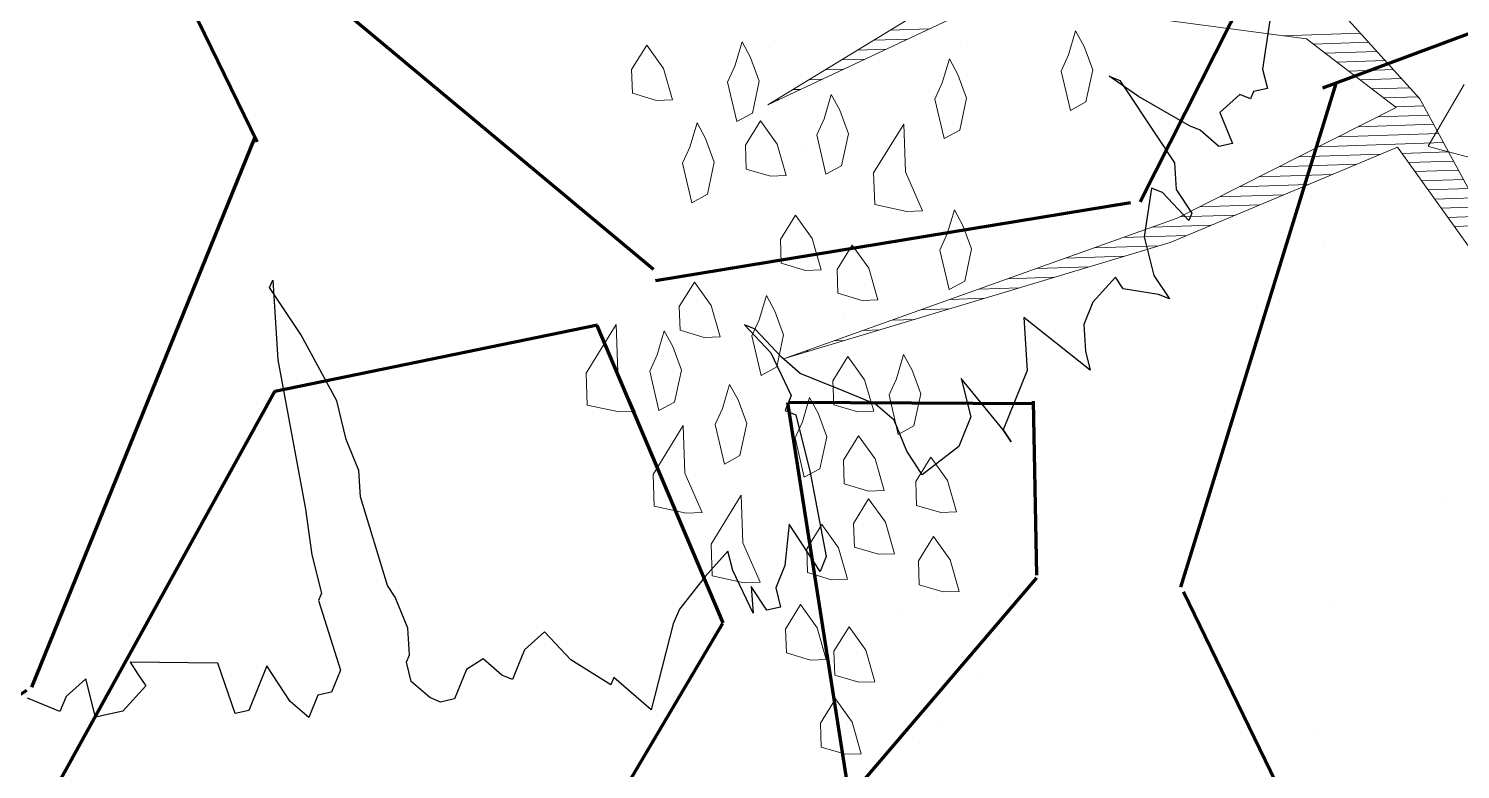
# Model space of a CAD drawing. Header units: millimetres. Extents: x 111 to 1506, y 14 to 566.
# Drawn here: x 218.867 to 219.933, y 113.972 to 114.524 of the extents above; entities that cross this region are included whole.
import ezdxf

# ---------------------------------------------------------------- set-up
doc = ezdxf.new("R2010")
doc.units = ezdxf.units.MM
doc.layers.add('ARBOLES', color=78, linetype='Continuous', lineweight=5)
doc.layers.add('GRASS', color=56, linetype='Continuous', lineweight=0)
doc.layers.add('fer', color=8, linetype='Continuous')

# ---------------------------------------------------------------- blocks, each defined once
blk = doc.blocks.new('*X16')
at = {"color": 0}
for p, q in [((16.53545547704833, 16.78), (16.57224372078059, 16.78)), ((16.55314745403402, 16.79), (16.59557661796462, 16.79)), ((16.51776350006263, 16.77), (16.54891082359655, 16.77)), ((16.97318789409835, 16.77), (17.05628360918451, 16.77)), ((16.48237954609125, 16.75), (16.50224502922849, 16.75)), ((16.50007152307694, 16.76), (16.52557792641252, 16.76)), ((17.00543915516986, 16.76), (17.06474498948201, 16.76)), ((17.01766114893293, 16.75), (17.07320636977952, 16.75)), ((16.44699559211986, 16.73), (16.45557923486042, 16.73)), ((16.46468756910556, 16.74), (16.47891213204445, 16.74)), ((17.02988314269599, 16.74), (17.08166775007702, 16.74)), ((17.04210513645906, 16.73), (17.09012913037453, 16.73)), ((16.42930361513416, 16.72), (16.43224633767638, 16.72)), ((17.05432713022213, 16.72), (17.09859051067204, 16.72)), ((17.06654912398519, 16.71), (17.10705189096955, 16.71)), ((17.07877111774826, 16.7), (17.11551327126705, 16.7)), ((17.09099311151132, 16.69), (17.12128332312038, 16.69)), ((17.05037806006234, 16.67), (17.13128313619925, 16.67)), ((17.07191611900144, 16.68), (17.12628322965982, 16.68)), ((17.02884000112323, 16.66), (17.13628304273869, 16.66)), ((16.98576388324501, 16.64), (17.07408736893483, 16.64)), ((17.00730194218412, 16.65), (17.14128294927813, 16.65)), ((17.09638439757046, 16.64), (17.14628285581756, 16.64)), ((16.9642258243059, 16.63), (17.04772422536325, 16.63)), ((17.10305093962304, 16.63), (17.151282762357, 16.63)), ((16.92114970642769, 16.61), (16.99499793822011, 16.61)), ((16.9426877653668, 16.62), (17.02136108179169, 16.62)), ((17.10971748167562, 16.62), (17.15628266889643, 16.62)), ((17.1163840237282, 16.61), (17.16128257543587, 16.61)), ((16.89961164748859, 16.6), (16.96863479464855, 16.6)), ((17.12305056578078, 16.6), (17.1662824819753, 16.6)), ((16.85653552961037, 16.58), (16.91590850750541, 16.58)), ((16.87807358854948, 16.59), (16.94227165107697, 16.59)), ((17.12971710783336, 16.59), (17.17128238851474, 16.59)), ((17.13638364988594, 16.58), (17.17628229505417, 16.58)), ((16.82653116067887, 16.57), (16.88954536393383, 16.57)), ((17.14305019193853, 16.57), (17.18128220159361, 16.57)), ((16.76403232893593, 16.55), (16.83318751047924, 16.55)), ((16.79528174480739, 16.56), (16.86318222036226, 16.56)), ((17.14971673399111, 16.56), (17.19705354405891, 16.56)), ((16.73278291306445, 16.54), (16.7954959073358, 16.54)), ((16.67028408132151, 16.52), (16.72011270104892, 16.52)), ((16.70153349719299, 16.53), (16.75780430419236, 16.53)), ((16.60778524957856, 16.5), (16.64472949476205, 16.5)), ((16.63903466545004, 16.51), (16.68242109790549, 16.51)), ((16.57653583370709, 16.49), (16.60703789161862, 16.49)), ((16.51403700196414, 16.47), (16.53165468533173, 16.47)), ((16.54528641783562, 16.48), (16.56934628847517, 16.48)), ((16.48278758609267, 16.46), (16.4939630821883, 16.46)), ((16.45153817022119, 16.45), (16.45627147904485, 16.45))]:
    blk.add_line(p, q, dxfattribs=at)
blk = doc.blocks.new('E1E')
at = {"layer": 'ARBOLES', "ltscale": 0.2}
for p, q in [((96.4334025272398, 59.07612982412802), (96.4334025272398, 59.07612982412802)), ((96.42475684482514, 59.05423916608656), (96.42475684482514, 59.05423916608656)), ((96.40424928200872, 59.00053544837105), (96.40424928200872, 59.00053544837105)), ((96.49156451101696, 58.97423104196257), (96.49156451101696, 58.97423104196257)), ((96.10891797842731, 58.93421537604686), (96.10891797842731, 58.93421537604686)), ((96.13945979440601, 58.81968787144391), (96.13945979440601, 58.81968787144391)), ((96.6386149621664, 58.7496366377981), (96.6386149621664, 58.7496366377981)), ((96.0816201632743, 58.6988124865815), (96.0816201632743, 58.6988124865815)), ((96.7277282822967, 58.62182543325621), (96.7277282822967, 58.62182543325621)), ((96.78966623359914, 58.54178970831882), (96.78966623359914, 58.54178970831882)), ((96.26571117668692, 58.52697941621528), (96.26571117668692, 58.52697941621528)), ((96.40324373348395, 58.47991098517507), (96.40324373348395, 58.47991098517507)), ((96.62889396902955, 58.47879000403968), (96.62889396902955, 58.47879000403968)), ((96.2113654874735, 58.4099156305238), (96.14412775275177, 58.40146243734311)), ((96.20252986078678, 58.34659609944917), (96.21172268730965, 58.40972081411546))]:
    blk.add_line(p, q, dxfattribs=at)
blk.add_lwpolyline([(96.13617329898493, 58.45415334667818), (96.23454369762548, 58.37325742798514), (96.34373736296122, 58.3205620668338), (96.65089543447088, 58.41836750189479), (96.82522823937035, 58.25439134121204), (96.67330342685267, 58.42055182519135), (96.80698992215157, 58.48787455675749), (96.66171870116585, 58.4465680594365), (96.77365889337779, 58.59773174830995), (96.6263028348107, 58.43859148156814), (96.47452767683836, 58.39438885696114), (96.34876826681278, 58.3617707414981), (96.25115932716395, 58.38844986840427), (96.39561920430927, 58.55409419370748), (96.67447715089683, 58.80296549498523), (96.39343459703099, 58.57650249667726), (96.2366784200555, 58.42097016121072), (96.12819632886308, 58.48956976677065)], dxfattribs=at)
for points in [[(96.49064445789195, 59.11079165933408), (96.51305245027372, 59.11297598263064), (96.52174099453879, 59.09346380694687), (96.51742166483045, 59.06815937669107), (96.49572524659212, 59.08187929780301), (96.47763658391857, 59.10499940476227)], [(96.50370221671385, 59.04646287771065), (96.52611020909552, 59.04864720100708), (96.53479875336069, 59.02913502532333), (96.53047942365237, 59.00383059506753), (96.50878300541392, 59.01755051617945), (96.49069434274045, 59.04067062313872)], [(96.55141438289905, 59.04432746574246), (96.57382237528081, 59.046511789039), (96.58251091954588, 59.02699961335502), (96.57819158983767, 59.00169518309933), (96.55649517159912, 59.01541510421139), (96.53840650892569, 59.03853521117053)], [(96.6324076930095, 59.00245589841705), (96.661319622378, 59.00753634899961), (96.67290434806473, 58.98152011475446), (96.66426568864814, 58.93091125424284), (96.64688860011795, 58.96993560561059), (96.61939981903612, 58.99666364384522)], [(96.56086438615596, 58.97059849827183), (96.5832723785376, 58.97278282156825), (96.5919609228028, 58.95327064588427), (96.58764159309449, 58.92796621562858), (96.56594517485601, 58.94168613674053), (96.54785651218248, 58.96480624369978)], [(96.70400088471165, 58.96419226236701), (96.73291281408017, 58.96927271294958), (96.74449753976698, 58.94325647870441), (96.73585888035022, 58.89264761819292), (96.71848179182, 58.93167196956067), (96.69099301073828, 58.9584000077953)], [(96.46401690549891, 58.94306083339103), (96.48642489788055, 58.94524515668767), (96.4951134421456, 58.92573298100368), (96.4907941124374, 58.90042855074788), (96.46909769419895, 58.91414847185982), (96.45100903152552, 58.93726857881907)], [(96.53052930850087, 58.93370955887217), (96.5529373008825, 58.93589388216871), (96.5616258451477, 58.91638170648484), (96.55730651543938, 58.89107727622904), (96.53561009720094, 58.90479719734109), (96.5175214345274, 58.92791730430036)], [(96.70913155826011, 58.86515886464057), (96.70984313240358, 58.88106310904907), (96.68885828830824, 58.91068727456972), (96.67874659575665, 58.89839096143638), (96.6838273844567, 58.86947859990532), (96.69901986570852, 58.85286255150735), (96.71131616553856, 58.8427505616708)], [(96.79368273908715, 58.90280851935783), (96.82259466845566, 58.90788896994039), (96.83417939414248, 58.88187273569524), (96.82554073472583, 58.83126387518363), (96.80816364619561, 58.87028822655138), (96.78067486511387, 58.8970162647859)], [(96.56020269686103, 58.88457321766786), (96.58261068924291, 58.88675754096429), (96.59129923350795, 58.86724536528055), (96.58697990379964, 58.84194093502474), (96.56528348556108, 58.85566085613669), (96.54719482288776, 58.87878096309582)], [(96.63829982554981, 58.84920570890374), (96.63901139969327, 58.86510995331223), (96.61802655559809, 58.89473411883277), (96.60791486304632, 58.88243780569955), (96.6129956517464, 58.85352544416848), (96.6281881329982, 58.83690939577063), (96.64048443282823, 58.82679740593385)], [(96.78143632410564, 58.84279947299915), (96.78214789824884, 58.85870371740775), (96.76116305415363, 58.88832788292818), (96.75105136160204, 58.87603156979507), (96.75613215030208, 58.84711920826389), (96.77132463155388, 58.83050315986593), (96.78362093138405, 58.82039117002925)], [(96.49297871971584, 58.87802024777811), (96.5153867120976, 58.88020457107465), (96.52407525636265, 58.86069239539079), (96.51975592665433, 58.83538796513521), (96.49805950841586, 58.84910788624704), (96.47997084574232, 58.87222799320629)], [(96.574733488818, 58.78193188866593), (96.57544506296136, 58.79783613307454), (96.55446021886614, 58.82746029859486), (96.54434852631441, 58.81516398546175), (96.54942931501448, 58.78625162393068), (96.56462179626641, 58.76963557553282), (96.57691809609643, 58.75952358569615)], [(96.59566844806469, 58.82242875934086), (96.61807644044649, 58.82461308263741), (96.62676498471151, 58.80510090695353), (96.6224456550032, 58.77979647669774), (96.60074923676477, 58.79351639780968), (96.58266057409132, 58.81663650476894)], [(96.70846986896541, 58.77913358403661), (96.70918144310863, 58.79503782844522), (96.68819659901344, 58.82466199396576), (96.6780849064618, 58.81236568083254), (96.68316569516188, 58.78345331930147), (96.6983581764137, 58.76683727090339), (96.71065447624372, 58.75672528106683)], [(96.74820506502888, 58.81241459216089), (96.77061305741057, 58.81459891545754), (96.77930160167573, 58.79508673977356), (96.77498227196742, 58.76978230951777), (96.75328585372887, 58.7835022306297), (96.7351971910554, 58.80662233758896)], [(96.62971105098171, 58.72847581219677), (96.65211904336347, 58.73066013549344), (96.66080758762863, 58.71114795980957), (96.6564882579202, 58.68584352955378), (96.63479183968178, 58.69956345066571), (96.61670317700843, 58.72268355762496)], [(96.68682333557527, 58.72273246895331), (96.70923132795716, 58.72491679224985), (96.71791987222221, 58.70540461656599), (96.7136005425139, 58.68010018631018), (96.69190412427545, 58.69382010742213), (96.67381546160202, 58.71694021438138)], [(96.82421735613607, 58.65921331397583), (96.82492893027955, 58.67511755838442), (96.80394408618432, 58.70474172390486), (96.79383239363271, 58.69244541077164), (96.7989131823328, 58.66353304924057), (96.81410566358448, 58.64691700084271), (96.82640196341451, 58.63680501100615)], [(96.58133719550156, 58.64458594356112), (96.58204876964504, 58.66049018796961), (96.56106392554979, 58.69011435349005), (96.5509522329982, 58.67781804035693), (96.55603302169828, 58.64890567882586), (96.57122550294996, 58.63228963042803), (96.58352180278, 58.62217764059145)], [(96.7475932605825, 58.65626827536157), (96.77000125296429, 58.65845259865812), (96.7786897972293, 58.63894042297424), (96.774370467521, 58.61363599271867), (96.75267404928258, 58.62735591383061), (96.73458538660911, 58.65047602078975)], [(96.62254542470023, 58.6395544043069), (96.65145735406865, 58.64463485488947), (96.66304207975548, 58.61861862064431), (96.65440342033882, 58.56800976013282), (96.63702633180871, 58.60703411150057), (96.60953755072687, 58.6337621497351)], [(96.72233897162748, 58.59046697443095), (96.72305054577072, 58.60637121883955), (96.70206570167572, 58.63599538435998), (96.69195400912399, 58.62369907122688), (96.69703479782395, 58.59478670969569), (96.71222727907585, 58.57817066129772), (96.72452357890593, 58.56805867146107)], [(96.86761019261318, 58.63177347175182), (96.89001818499484, 58.63395779504838), (96.89870672926003, 58.61444561936462), (96.8943873995517, 58.58914118910881), (96.87269098131316, 58.60286111022087), (96.85460231863969, 58.62598121718)], [(96.81415554843299, 58.57679596464736), (96.81486712257632, 58.59270020905586), (96.79388227848101, 58.62232437457639), (96.78377058592942, 58.61002806144317), (96.78885137462946, 58.5811156999121), (96.80404385588136, 58.56449965151414), (96.8163401557114, 58.55438766167758)], [(96.63636464251387, 58.5210088308966), (96.63707621665723, 58.53691307530509), (96.61609137256205, 58.56653724082565), (96.60597968001042, 58.55424092769253), (96.61106046871036, 58.52532856616136), (96.62625294996216, 58.50871251776339), (96.63854924979219, 58.49860052792682)], [(96.5409901949919, 58.45515861863764), (96.54170176913514, 58.47106286304613), (96.52071692503993, 58.50068702856678), (96.5106052324883, 58.48839071543356), (96.51568602118842, 58.45947835390238), (96.5308785024402, 58.44286230550442), (96.54317480227036, 58.43275031566786)]]:
    blk.add_lwpolyline(points, close=True, dxfattribs=at)
at = {"layer": 'ARBOLES', "ltscale": 0.2, "xscale": 0.8372139817761642, "yscale": 0.8372139817761642, "zscale": 0.8372139817761642, "rotation": 204.0028523145856}
blk.add_blockref('*X16', (103.6395475192941, 76.97354757922794), dxfattribs=at)
blk = doc.blocks.new('tr')
at = {"layer": 'fer', "color": 97}
for p, q in [((1378.84216189063, 206.7174041162257), (1378.854064090678, 206.7260698577998)), ((1378.84216189063, 206.7174041162257), (1378.854064090678, 206.7260698577998)), ((1378.854064090678, 206.7260698577998), (1378.860015190703, 206.7174041162257)), ((1378.854064090678, 206.7260698577998), (1378.854064090678, 206.7260698577998)), ((1378.854064090678, 206.7260698577998), (1378.860015190703, 206.7174041162257)), ((1378.854064090678, 206.7260698577998), (1378.854064090678, 206.7260698577998)), ((1378.806455290482, 206.7087383746516), (1378.84216189063, 206.7174041162257)), ((1378.806455290482, 206.7087383746516), (1378.84216189063, 206.7174041162257)), ((1378.860015190703, 206.7174041162257), (1378.865966290728, 206.7174041162257)), ((1378.860015190703, 206.7174041162257), (1378.865966290728, 206.7174041162257)), ((1378.865966290728, 206.7174041162257), (1378.865966290728, 206.7087383746516)), ((1378.865966290728, 206.7174041162257), (1378.865966290728, 206.7087383746516)), ((1378.883819590805, 206.7000726330848), (1378.901672890877, 206.7174041162257)), ((1378.883819590805, 206.7000726330848), (1378.901672890877, 206.7174041162257)), ((1378.901672890877, 206.7174041162257), (1378.907623990903, 206.7087383746516)), ((1378.901672890877, 206.7174041162257), (1378.907623990903, 206.7087383746516)), ((1379.014743791349, 206.7000726330848), (1379.0266459914, 206.7174041162257)), ((1379.014743791349, 206.7000726330848), (1379.0266459914, 206.7174041162257)), ((1379.0266459914, 206.7174041162257), (1379.0266459914, 206.7087383746516)), ((1379.0266459914, 206.7174041162257), (1379.0266459914, 206.7087383746516)), ((1378.865966290728, 206.7087383746516), (1378.883819590805, 206.7000726330848)), ((1378.865966290728, 206.7087383746516), (1378.883819590805, 206.7000726330848)), ((1378.907623990903, 206.7087383746516), (1378.901672890877, 206.6914068915107)), ((1378.907623990903, 206.7087383746516), (1378.901672890877, 206.6914068915107)), ((1378.949281691077, 206.6914068915107), (1378.961183891124, 206.7087383746516)), ((1378.949281691077, 206.6914068915107), (1378.961183891124, 206.7087383746516)), ((1378.96713499115, 206.7087383746516), (1378.955232791102, 206.6827411499366)), ((1378.96713499115, 206.7087383746516), (1378.955232791102, 206.6827411499366)), ((1378.961183891124, 206.7087383746516), (1378.96713499115, 206.7087383746516)), ((1378.961183891124, 206.7087383746516), (1378.96713499115, 206.7087383746516)), ((1379.0266459914, 206.7087383746516), (1379.032597091422, 206.6827411499366)), ((1379.0266459914, 206.7087383746516), (1379.032597091422, 206.6827411499366)), ((1378.901672890877, 206.6914068915107), (1378.901672890877, 206.6827411499366)), ((1378.901672890877, 206.6914068915107), (1378.901672890877, 206.6827411499366)), ((1378.931428391001, 206.6827411499366), (1378.949281691077, 206.6914068915107)), ((1378.931428391001, 206.6827411499366), (1378.949281691077, 206.6914068915107)), ((1378.990939391251, 206.6827411499366), (1379.014743791349, 206.7000726330848)), ((1378.990939391251, 206.6827411499366), (1379.014743791349, 206.7000726330848)), ((1378.901672890877, 206.6827411499366), (1378.895721790852, 206.6394124420735)), ((1378.901672890877, 206.6827411499366), (1378.895721790852, 206.6394124420735)), ((1378.919526190954, 206.6654096667885), (1378.931428391001, 206.6827411499366)), ((1378.919526190954, 206.6654096667885), (1378.931428391001, 206.6827411499366)), ((1378.955232791102, 206.6740754083626), (1378.990939391251, 206.6827411499366)), ((1378.955232791102, 206.6827411499366), (1378.955232791102, 206.6740754083626)), ((1378.955232791102, 206.6740754083626), (1378.990939391251, 206.6827411499366)), ((1378.955232791102, 206.6827411499366), (1378.955232791102, 206.6740754083626)), ((1379.032597091422, 206.6827411499366), (1379.0266459914, 206.6740754083626)), ((1379.032597091422, 206.6827411499366), (1379.0266459914, 206.6740754083626)), ((1379.098059191698, 206.6827411499366), (1379.080205891622, 206.6220809589254)), ((1379.098059191698, 206.6827411499366), (1379.080205891622, 206.6220809589254)), ((1379.086156991647, 206.6740754083626), (1379.098059191698, 206.6827411499366)), ((1379.086156991647, 206.6740754083626), (1379.098059191698, 206.6827411499366)), ((1379.0266459914, 206.6740754083626), (1379.050450391498, 206.6654096667885)), ((1379.0266459914, 206.6740754083626), (1379.050450391498, 206.6654096667885)), ((1379.068303691571, 206.6654096667885), (1379.086156991647, 206.6740754083626)), ((1379.068303691571, 206.6654096667885), (1379.086156991647, 206.6740754083626)), ((1378.889770690826, 206.6220809589254), (1378.919526190954, 206.6654096667885)), ((1378.889770690826, 206.6220809589254), (1378.919526190954, 206.6654096667885)), ((1379.050450391498, 206.6654096667885), (1379.068303691571, 206.6654096667885)), ((1379.050450391498, 206.6654096667885), (1379.068303691571, 206.6654096667885)), ((1379.169472391995, 206.6480781836476), (1379.16352129197, 206.6394124420735)), ((1379.16352129197, 206.6394124420735), (1379.169472391995, 206.6480781836476)), ((1379.169472391995, 206.6480781836476), (1379.16352129197, 206.6394124420735)), ((1379.16352129197, 206.6394124420735), (1379.169472391995, 206.6480781836476)), ((1378.895721790852, 206.6394124420735), (1378.889770690826, 206.6134152173513)), ((1378.895721790852, 206.6394124420735), (1378.889770690826, 206.6134152173513)), ((1379.080205891622, 206.6220809589254), (1379.11591249177, 206.6394124420735)), ((1379.080205891622, 206.6220809589254), (1379.11591249177, 206.6394124420735)), ((1379.11591249177, 206.6394124420735), (1379.16352129197, 206.6394124420735)), ((1379.11591249177, 206.6394124420735), (1379.16352129197, 206.6394124420735)), ((1379.16352129197, 206.6394124420735), (1379.139716891868, 206.5960837342031)), ((1379.16352129197, 206.6394124420735), (1379.139716891868, 206.5960837342031)), ((1378.889770690826, 206.6134152173513), (1378.889770690826, 206.6220809589254)), ((1378.889770690826, 206.6134152173513), (1378.889770690826, 206.6220809589254)), ((1379.139716891868, 206.5960837342031), (1379.16352129197, 206.6134152173513)), ((1379.139716891868, 206.5960837342031), (1379.16352129197, 206.6134152173513)), ((1379.16352129197, 206.6134152173513), (1379.175423492017, 206.6134152173513)), ((1379.16352129197, 206.6134152173513), (1379.175423492017, 206.6134152173513)), ((1379.175423492017, 206.6134152173513), (1379.187325692068, 206.6134152173513)), ((1379.175423492017, 206.6134152173513), (1379.187325692068, 206.6134152173513)), ((1379.187325692068, 206.6134152173513), (1379.217081192191, 206.5960837342031)), ((1379.187325692068, 206.6134152173513), (1379.217081192191, 206.5960837342031)), ((1379.217081192191, 206.5960837342031), (1379.211130092166, 206.5874179926363)), ((1379.217081192191, 206.5960837342031), (1379.211130092166, 206.5874179926363)), ((1379.211130092166, 206.5874179926363), (1379.205178992144, 206.5787522510623)), ((1379.211130092166, 206.5874179926363), (1379.205178992144, 206.5787522510623)), ((1379.205178992144, 206.5787522510623), (1379.187325692068, 206.5614207679141)), ((1379.205178992144, 206.5787522510623), (1379.187325692068, 206.5614207679141)), ((1379.187325692068, 206.5614207679141), (1379.181374592043, 206.544089284766)), ((1379.187325692068, 206.5614207679141), (1379.181374592043, 206.544089284766)), ((1379.246836692315, 206.518092060051), (1379.30039659254, 206.55275502634)), ((1379.246836692315, 206.518092060051), (1379.30039659254, 206.55275502634)), ((1379.312298792591, 206.55275502634), (1379.288494392489, 206.518092060051)), ((1379.312298792591, 206.55275502634), (1379.288494392489, 206.518092060051)), ((1379.30039659254, 206.55275502634), (1379.312298792591, 206.55275502634)), ((1379.30039659254, 206.55275502634), (1379.312298792591, 206.55275502634)), ((1379.312298792591, 206.55275502634), (1379.312298792591, 206.55275502634)), ((1379.312298792591, 206.55275502634), (1379.312298792591, 206.55275502634)), ((1379.181374592043, 206.544089284766), (1379.181374592043, 206.518092060051)), ((1379.181374592043, 206.544089284766), (1379.181374592043, 206.518092060051)), ((1379.336103192689, 206.5267578016251), (1379.34800539274, 206.5354235431919)), ((1379.336103192689, 206.5267578016251), (1379.34800539274, 206.5354235431919)), ((1379.34800539274, 206.5354235431919), (1379.353956492761, 206.5267578016251)), ((1379.34800539274, 206.5354235431919), (1379.353956492761, 206.5267578016251)), ((1379.288494392489, 206.518092060051), (1379.318249892613, 206.5267578016251)), ((1379.288494392489, 206.518092060051), (1379.318249892613, 206.5267578016251)), ((1379.318249892613, 206.5267578016251), (1379.336103192689, 206.5267578016251)), ((1379.318249892613, 206.5267578016251), (1379.336103192689, 206.5267578016251)), ((1379.353956492761, 206.5267578016251), (1379.342054292714, 206.5094263184769)), ((1379.353956492761, 206.5267578016251), (1379.342054292714, 206.5094263184769)), ((1379.181374592043, 206.518092060051), (1379.181374592043, 206.4920948353288)), ((1379.181374592043, 206.518092060051), (1379.181374592043, 206.4920948353288)), ((1379.211130092166, 206.4920948353288), (1379.246836692315, 206.518092060051)), ((1379.211130092166, 206.4920948353288), (1379.246836692315, 206.518092060051)), ((1379.246836692315, 206.518092060051), (1379.246836692315, 206.518092060051)), ((1379.246836692315, 206.518092060051), (1379.246836692315, 206.518092060051)), ((1379.288494392489, 206.518092060051), (1379.288494392489, 206.518092060051)), ((1379.288494392489, 206.518092060051), (1379.288494392489, 206.518092060051)), ((1379.359907592787, 206.518092060051), (1379.336103192689, 206.4920948353288)), ((1379.359907592787, 206.518092060051), (1379.336103192689, 206.4920948353288)), ((1379.342054292714, 206.5094263184769), (1379.359907592787, 206.518092060051)), ((1379.342054292714, 206.5094263184769), (1379.359907592787, 206.518092060051)), ((1379.181374592043, 206.4920948353288), (1379.181374592043, 206.4834290937547)), ((1379.181374592043, 206.4920948353288), (1379.181374592043, 206.4834290937547)), ((1379.211130092166, 206.4834290937547), (1379.211130092166, 206.4920948353288)), ((1379.211130092166, 206.4834290937547), (1379.211130092166, 206.4920948353288)), ((1379.336103192689, 206.4920948353288), (1379.324200992638, 206.4834290937547)), ((1379.336103192689, 206.4920948353288), (1379.324200992638, 206.4834290937547)), ((1379.175423492017, 206.4574318690397), (1379.199227892119, 206.4834290937547)), ((1379.181374592043, 206.4834290937547), (1379.175423492017, 206.4660976106138)), ((1379.175423492017, 206.4574318690397), (1379.199227892119, 206.4834290937547)), ((1379.181374592043, 206.4834290937547), (1379.175423492017, 206.4660976106138)), ((1379.199227892119, 206.4834290937547), (1379.211130092166, 206.4834290937547)), ((1379.199227892119, 206.4834290937547), (1379.211130092166, 206.4834290937547)), ((1379.324200992638, 206.4834290937547), (1379.34800539274, 206.4747633521879)), ((1379.324200992638, 206.4834290937547), (1379.34800539274, 206.4747633521879)), ((1379.34800539274, 206.4747633521879), (1379.377760892863, 206.4660976106138)), ((1379.34800539274, 206.4747633521879), (1379.377760892863, 206.4660976106138)), ((1379.38966309291, 206.4660976106138), (1379.455125193186, 206.4747633521879)), ((1379.38966309291, 206.4660976106138), (1379.455125193186, 206.4747633521879)), ((1379.455125193186, 206.4747633521879), (1379.443222993135, 206.4401003858916)), ((1379.455125193186, 206.4747633521879), (1379.443222993135, 206.4401003858916)), ((1379.455125193186, 206.4747633521879), (1379.455125193186, 206.4747633521879)), ((1379.455125193186, 206.4747633521879), (1379.455125193186, 206.4747633521879)), ((1379.175423492017, 206.4660976106138), (1379.16352129197, 206.4401003858916)), ((1379.175423492017, 206.4660976106138), (1379.16352129197, 206.4401003858916)), ((1379.16352129197, 206.4314346443248), (1379.175423492017, 206.4574318690397)), ((1379.16352129197, 206.4314346443248), (1379.175423492017, 206.4574318690397)), ((1379.175423492017, 206.4660976106138), (1379.175423492017, 206.4660976106138)), ((1379.175423492017, 206.4660976106138), (1379.175423492017, 206.4660976106138)), ((1379.377760892863, 206.4660976106138), (1379.38966309291, 206.4660976106138)), ((1379.377760892863, 206.4660976106138), (1379.38966309291, 206.4660976106138)), ((1379.16352129197, 206.4401003858916), (1379.16352129197, 206.4314346443248)), ((1379.16352129197, 206.4401003858916), (1379.16352129197, 206.4314346443248)), ((1379.449174093161, 206.4401003858916), (1379.443222993135, 206.4054374196025)), ((1379.443222993135, 206.4401003858916), (1379.449174093161, 206.4401003858916)), ((1379.449174093161, 206.4401003858916), (1379.443222993135, 206.4054374196025)), ((1379.443222993135, 206.4401003858916), (1379.449174093161, 206.4401003858916)), ((1379.443222993135, 206.4054374196025), (1379.431320793085, 206.3794401948803)), ((1379.443222993135, 206.4054374196025), (1379.431320793085, 206.3794401948803)), ((1379.443222993135, 206.4054374196025), (1379.443222993135, 206.4054374196025)), ((1379.443222993135, 206.4054374196025), (1379.443222993135, 206.4054374196025)), ((1379.431320793085, 206.3794401948803), (1379.449174093161, 206.3707744533135)), ((1379.431320793085, 206.3794401948803), (1379.431320793085, 206.3794401948803)), ((1379.431320793085, 206.3794401948803), (1379.449174093161, 206.3707744533135)), ((1379.431320793085, 206.3794401948803), (1379.431320793085, 206.3794401948803)), ((1379.449174093161, 206.3707744533135), (1379.461076293208, 206.3707744533135)), ((1379.449174093161, 206.3707744533135), (1379.461076293208, 206.3707744533135)), ((1379.461076293208, 206.3707744533135), (1379.472978493259, 206.3707744533135)), ((1379.461076293208, 206.3707744533135), (1379.472978493259, 206.3707744533135)), ((1379.472978493259, 206.3707744533135), (1379.472978493259, 206.3621087117394)), ((1379.472978493259, 206.3707744533135), (1379.472978493259, 206.3621087117394)), ((1379.472978493259, 206.3621087117394), (1379.467027393233, 206.3447772285913)), ((1379.472978493259, 206.3621087117394), (1379.467027393233, 206.3447772285913)), ((1379.467027393233, 206.3447772285913), (1379.478929593284, 206.3361114870172)), ((1379.467027393233, 206.3447772285913), (1379.467027393233, 206.3447772285913)), ((1379.467027393233, 206.3447772285913), (1379.478929593284, 206.3361114870172)), ((1379.467027393233, 206.3447772285913), (1379.467027393233, 206.3447772285913)), ((1379.478929593284, 206.3361114870172), (1379.48488069331, 206.3361114870172)), ((1379.478929593284, 206.3361114870172), (1379.48488069331, 206.3361114870172)), ((1379.48488069331, 206.3361114870172), (1379.502733993382, 206.3361114870172)), ((1379.48488069331, 206.3361114870172), (1379.502733993382, 206.3361114870172)), ((1379.502733993382, 206.3361114870172), (1379.508685093408, 206.3274457454431)), ((1379.502733993382, 206.3361114870172), (1379.508685093408, 206.3274457454431)), ((1379.508685093408, 206.3187800038691), (1379.502733993382, 206.3014485207282)), ((1379.508685093408, 206.3187800038691), (1379.502733993382, 206.3014485207282)), ((1379.508685093408, 206.3274457454431), (1379.508685093408, 206.3187800038691)), ((1379.508685093408, 206.3274457454431), (1379.508685093408, 206.3187800038691)), ((1379.502733993382, 206.3014485207282), (1379.490831793335, 206.2927827791541)), ((1379.502733993382, 206.3014485207282), (1379.490831793335, 206.2927827791541)), ((1379.48488069331, 206.2927827791541), (1379.467027393233, 206.28411703758)), ((1379.48488069331, 206.2927827791541), (1379.467027393233, 206.28411703758)), ((1379.490831793335, 206.2927827791541), (1379.48488069331, 206.2927827791541)), ((1379.490831793335, 206.2927827791541), (1379.48488069331, 206.2927827791541)), ((1379.467027393233, 206.28411703758), (1379.449174093161, 206.2667855544319)), ((1379.467027393233, 206.28411703758), (1379.449174093161, 206.2667855544319)), ((1379.449174093161, 206.2667855544319), (1379.443222993135, 206.2581198128651)), ((1379.449174093161, 206.2667855544319), (1379.443222993135, 206.2581198128651)), ((1379.443222993135, 206.2581198128651), (1379.38966309291, 206.214791105002)), ((1379.443222993135, 206.2581198128651), (1379.38966309291, 206.214791105002)), ((1379.472978493259, 206.214791105002), (1379.514636193433, 206.249454071291)), ((1379.472978493259, 206.214791105002), (1379.514636193433, 206.249454071291)), ((1379.514636193433, 206.249454071291), (1379.532489493506, 206.249454071291)), ((1379.514636193433, 206.249454071291), (1379.532489493506, 206.249454071291)), ((1379.532489493506, 206.249454071291), (1379.538440593531, 206.2407883297169)), ((1379.532489493506, 206.249454071291), (1379.538440593531, 206.2407883297169)), ((1379.538440593531, 206.2407883297169), (1379.556293893607, 206.2407883297169)), ((1379.538440593531, 206.2407883297169), (1379.556293893607, 206.2407883297169)), ((1379.556293893607, 206.2407883297169), (1379.550342793582, 206.2234568465688)), ((1379.556293893607, 206.2407883297169), (1379.550342793582, 206.2234568465688)), ((1379.550342793582, 206.2234568465688), (1379.532489493506, 206.1974596218538)), ((1379.550342793582, 206.2234568465688), (1379.532489493506, 206.1974596218538)), ((1379.38966309291, 206.214791105002), (1379.371809792838, 206.2061253634279)), ((1379.38966309291, 206.214791105002), (1379.371809792838, 206.2061253634279)), ((1379.443222993135, 206.1974596218538), (1379.467027393233, 206.214791105002)), ((1379.443222993135, 206.1974596218538), (1379.467027393233, 206.214791105002)), ((1379.467027393233, 206.214791105002), (1379.472978493259, 206.214791105002)), ((1379.467027393233, 206.214791105002), (1379.472978493259, 206.214791105002)), ((1379.371809792838, 206.2061253634279), (1379.353956492761, 206.1887938802797)), ((1379.371809792838, 206.2061253634279), (1379.353956492761, 206.1887938802797)), ((1379.413467493012, 206.1801281387056), (1379.443222993135, 206.1974596218538)), ((1379.413467493012, 206.1801281387056), (1379.443222993135, 206.1974596218538)), ((1379.532489493506, 206.1974596218538), (1379.550342793582, 206.1974596218538)), ((1379.532489493506, 206.1974596218538), (1379.550342793582, 206.1974596218538)), ((1379.550342793582, 206.1974596218538), (1379.568196093654, 206.1974596218538)), ((1379.550342793582, 206.1974596218538), (1379.568196093654, 206.1974596218538)), ((1379.568196093654, 206.1974596218538), (1379.57414719368, 206.1887938802797)), ((1379.568196093654, 206.1974596218538), (1379.57414719368, 206.1887938802797)), ((1379.318249892613, 206.1194679476944), (1379.413467493012, 206.1801281387056)), ((1379.318249892613, 206.1194679476944), (1379.413467493012, 206.1801281387056)), ((1379.353956492761, 206.1887938802797), (1379.330152092663, 206.1714623971316)), ((1379.353956492761, 206.1887938802797), (1379.330152092663, 206.1714623971316)), ((1379.57414719368, 206.1887938802797), (1379.544391693556, 206.1627966555575)), ((1379.57414719368, 206.1887938802797), (1379.544391693556, 206.1627966555575)), ((1379.330152092663, 206.1714623971316), (1379.294445492515, 206.1281336892685)), ((1379.330152092663, 206.1714623971316), (1379.294445492515, 206.1281336892685)), ((1379.544391693556, 206.1627966555575), (1379.568196093654, 206.1021364645462)), ((1379.544391693556, 206.1627966555575), (1379.568196093654, 206.1021364645462)), ((1379.294445492515, 206.1281336892685), (1379.270641092417, 206.0934707229794)), ((1379.294445492515, 206.1281336892685), (1379.270641092417, 206.0934707229794)), ((1379.282543292464, 206.1021364645462), (1379.318249892613, 206.1194679476944)), ((1379.282543292464, 206.1021364645462), (1379.318249892613, 206.1194679476944)), ((1379.57414719368, 206.1108022061203), (1379.580098293705, 206.1194679476944)), ((1379.57414719368, 206.1108022061203), (1379.580098293705, 206.1194679476944)), ((1379.580098293705, 206.1194679476944), (1379.603902693803, 206.1108022061203)), ((1379.580098293705, 206.1194679476944), (1379.603902693803, 206.1108022061203)), ((1379.568196093654, 206.1021364645462), (1379.57414719368, 206.1108022061203)), ((1379.568196093654, 206.1021364645462), (1379.57414719368, 206.1108022061203)), ((1379.603902693803, 206.1108022061203), (1379.615804893854, 206.0934707229794)), ((1379.603902693803, 206.1108022061203), (1379.615804893854, 206.0934707229794)), ((1379.264689992391, 206.0934707229794), (1379.282543292464, 206.1021364645462)), ((1379.264689992391, 206.0934707229794), (1379.282543292464, 206.1021364645462)), ((1379.270641092417, 206.0934707229794), (1379.264689992391, 206.0934707229794)), ((1379.270641092417, 206.0934707229794), (1379.264689992391, 206.0934707229794)), ((1379.615804893854, 206.0934707229794), (1379.592000493756, 206.0761392398313)), ((1379.615804893854, 206.0934707229794), (1379.592000493756, 206.0761392398313)), ((1379.592000493756, 206.0761392398313), (1379.609853793829, 206.0674734982572)), ((1379.592000493756, 206.0761392398313), (1379.609853793829, 206.0674734982572)), ((1379.609853793829, 206.0674734982572), (1379.62175599388, 206.0674734982572)), ((1379.609853793829, 206.0674734982572), (1379.62175599388, 206.0674734982572)), ((1379.62175599388, 206.0674734982572), (1379.62175599388, 206.041476273535)), ((1379.62175599388, 206.0674734982572), (1379.62175599388, 206.041476273535))]:
    blk.add_line(p, q, dxfattribs=at)

msp = doc.modelspace()

# ---------------------------------------------------------------- hatches: boundary and pattern name
at = {"layer": 'GRASS', "lineweight": 100, "ltscale": 1000, "true_color": 0x261a0d}
h = msp.add_hatch(dxfattribs=at)
h.set_pattern_fill('GRAVEL', color=28, scale=1.7, angle=-112.0852283208683)
h.set_pattern_definition([(115.9275591831317, (798.2428922540852, 1598.222589561143), (-9.063970477445864, 18.35468439347277), [0.2287111999999999, -22.64244968002528]), (72.8845124071316, (798.1428916656057, 1598.428280791641), (-6.094838201485775, -19.54233730385667), [0.3924755999999998, -38.85507209409096]), (20.42521875713165, (798.2583966782064, 1598.803374902584), (-23.71965007661784, -8.721708562133985), [0.2767395999999996, -27.39725541336946]), (155.1884606851316, (798.1138591055873, 1599.577521458542), (30.86609512533933, -14.35876637157613), [0.3574045999999995, -35.38304867076923]), (180.7484258571317, (797.7894455191998, 1599.727500873687), (22.09903787548946, 0.2062158521636182), [0.3504634999999995, -34.69593431775005]), (245.1884606851316, (797.4390114402189, 1599.722923069766), (14.35876637157613, 30.86609512533933), [0.3574045999999996, -35.38304867076924]), (285.6090121458317, (797.2890320250739, 1599.398509483379), (-7.443358276317301, 26.87017710344271), [0.4726492999999999, -46.79224253315719]), (320.1701000540316, (797.4162082909146, 1598.943291736133), (30.18157129471496, -25.08869773786675), [0.4462295999999997, -44.17674654458273]), (9.344337294131659, (797.758890157835, 1598.657476869334), (25.59182681762635, 4.292831249492636), [0.358615, -35.5029242865393]), (63.15112998813171, (798.112746855969, 1598.715704330085), (-8.606190085402462, -16.68872350462789), [0.4094144, -20.06129638394691]), (110.3122094771315, (798.297654160535, 1599.080984070446), (-9.657796932637883, 25.93408873293846), [0.5294615999999999, -52.41673750815132]), (26.72884651313167, (797.4653230789742, 1598.024402331692), (13.92580708083157, 7.191793736437567), [0.1807116999999998, -17.89053618164897]), (59.38400606913165, (797.6267255363457, 1598.105681152762), (-11.45980388463115, -19.20007538854451), [0.3438028999999998, -34.03656940746688]), (112.9147716791316, (797.8018184703296, 1598.401558601157), (-1.575263513412269, 0.6391751429081425), [0.2404157, -2.163747356034269]), (91.11336219313161, (798.0355923519426, 1598.435126029947), (-0.04534868771620765, -9.154667852878214), [0.1294685999999998, -12.81734567996862]), (179.7161811651316, (798.033076706544, 1598.564569730174), (5.36496568314527, -0.3422619153127439), [0.1830951, -8.971685072128649]), (278.8785282112316, (797.8499833494861, 1598.565476703927), (1.233001598100129, -6.004140826053566), [0.2973793, -9.615238921237006]), (49.4798228561317, (797.8958807942572, 1598.271661414054), (-2.853613799228716, -2.511351883916598), [0.2150346999999999, -5.160837322286275]), (264.3043120131317, (798.4037982894306, 1599.478222567952), (-1.665960888844636, -17.67016056284828), [0.3012399999999996, -29.82283674933795]), (318.2609476210316, (798.373901690807, 1599.178469013527), (-14.77119807590796, 13.33198062564363), [0.2527236999999999, -25.0195931704423]), (181.1133621931316, (798.2109334969399, 1598.143826385473), (9.154667852878212, -0.04534868771621606), [0.2589354999999999, -12.68787877996863]), (231.5252313451316, (797.9520460964874, 1598.138795094675), (11.11754196931903, 13.83510970539912), [0.3012399999999996, -29.82283674933727]), (227.3587264591317, (797.427134911115, 1599.874511156555), (6.346402741365738, 6.597967281245549), [0.2904959999999997, -14.23431036703974]), (182.6899122481317, (797.2303510774451, 1599.660819502984), (20.52377436207706, 0.8453909950718471), [0.2434026, -24.0968932075692]), (314.7161811655316, (796.6292782320983, 1598.767248893246), (6.597967281245471, -6.346402741365628), [0.2589354999999999, -12.68787877996862]), (265.2687963154316, (796.8114646154014, 1598.583248562434), (2.00822280415695, 23.03512624599356), [0.2849726999999997, -28.21222014420798]), (317.3587264595316, (796.9424740521233, 1599.539128014819), (-6.597967281245432, 6.346402741365659), [0.1452479999999997, -14.37955836703973]), (349.2247041531316, (796.6676287406727, 1598.861764704051), (6.940229196557683, -0.9814370582204304), [0.08668299999999995, -8.581650173107754]), (53.87852821113169, (796.7527836677724, 1598.84555858204), (-3.492788942136906, -4.086615397328875), [0.3504635, -6.65881606355009]), (73.92377763613156, (796.9593818720247, 1599.128652527577), (-4.816487915669533, -16.391810277032), [0.3247849999999998, -32.15366939672273]), (191.6048392051316, (797.7082096332794, 1598.623002466789), (3.789702169732906, 0.2969132275959935), [0.2451773999999997, -5.884259768288793]), (241.0719982661315, (797.4680440002372, 1598.573682402865), (-14.01650445626399, -25.501129442194), [0.4280497999999999, -42.3768564608481]), (308.8601675800316, (797.2609923091077, 1598.199041778799), (-8.470144022253866, 10.77528005400675), [0.1750251999999999, -17.32754603967789]), (337.9147716791317, (797.3708072681695, 1598.062752840267), (2.21443865632056, 0.9360883705041902), [0.102, -1.598]), (8.171208843131655, (797.0194232802852, 1599.140982543558), (-13.58354516551939, -1.826828053292215), [0.2361708, -23.38098398206466]), (295.9275591833316, (797.2531971618984, 1599.174549972348), (9.063970477445858, -18.35468439347265), [0.4574223999999999, -22.41373848002528]), (247.9147716791316, (797.4531983388573, 1598.763167511352), (0.9360883705041905, -2.21443865632056), [0.4419999999999999, -1.258]), (213.2196181481317, (797.2870128017012, 1598.353598997865), (-17.41859602296829, -11.27840913376679), [0.2687937999999995, -26.61056631143137]), (141.9693757781317, (797.062146316916, 1598.206340503983), (-5.661878910741299, 4.131964085045179), [0.2475233999999999, -12.12866341177684]), (95.56074704313163, (796.8671764307544, 1598.358835564527), (-3.608307418868343, 36.32175818391693), [0.4030104999999996, -39.89810610984092]), (63.34085041913167, (796.8281242242899, 1598.759950168063), (9.884540371218755, 19.83925053145262), [0.4263582999999996, -42.20942479354709])])
h.paths.add_polyline_path([(218.0813046895048, 106.6928289840486), (217.2676162658506, 120.3244898250596), (223.5747309042389, 116.9449183335688)])

# ---------------------------------------------------------------- block references
at = {"lineweight": 100, "rotation": 247.9147716791316}
msp.add_blockref('tr', (546.6608158827692, 1469.886615312802), dxfattribs=at)
at = {"layer": 'ARBOLES', "color": 0, "xscale": 0.8310831642732954, "yscale": 0.8310831642732954, "zscale": 0.8310831642732954, "rotation": 157.9147716791316}
msp.add_blockref('E1E', (312.2537332061739, 129.3540232411212), dxfattribs=at)

doc.saveas('drawing.dxf')
